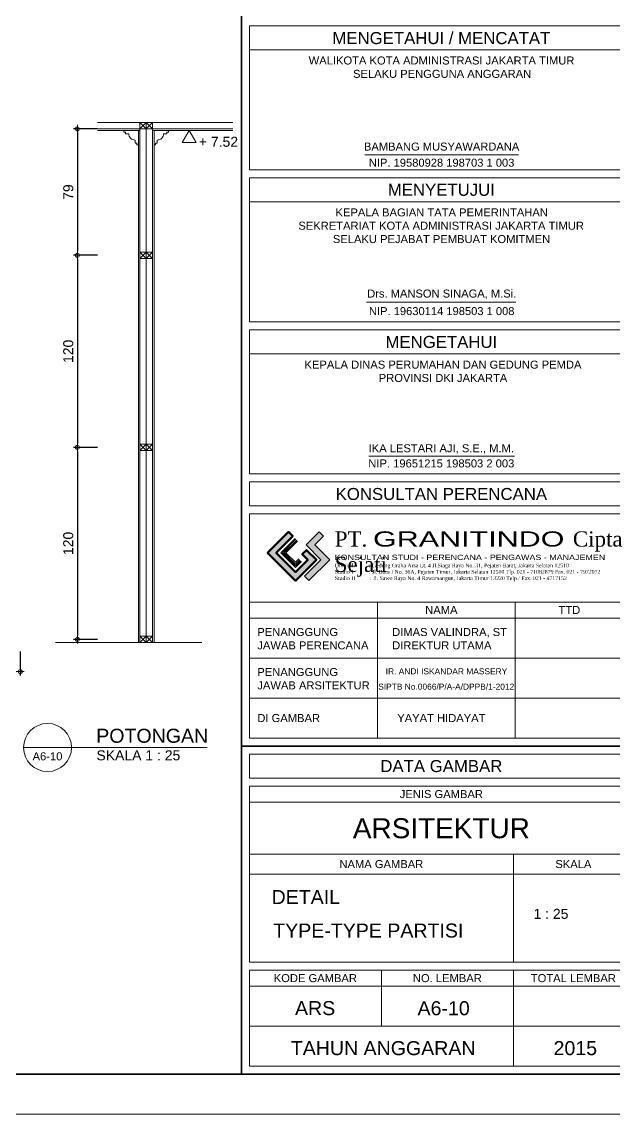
# Model space of a CAD drawing. Header units: millimetres. Extents: x -11 to 1625, y -267 to 180.
# Drawn here: x 978.73 to 993.53, y 63 to 90.3 of the extents above; entities that cross this region are included whole.
import ezdxf
from ezdxf.enums import TextEntityAlignment as Align

# ---------------------------------------------------------------- set-up
doc = ezdxf.new("R2010")
doc.units = ezdxf.units.MM
for name, color, linetype, lineweight in [('ars', 11, 'Continuous', 5), ('GRS KOP', 1, 'Continuous', 35), ('kop', 7, 'Continuous', 20), ('lan', 7, 'Continuous', 15), ('logo', 7, 'Continuous', 50), ('not', 7, 'Continuous', 20), ('PARTISI', 190, 'Continuous', 9), ('pla', 213, 'Continuous', 15), ('u', 6, 'Continuous', 20)]:
    doc.layers.add(name, color=color, linetype=linetype, lineweight=lineweight)
doc.styles.add('BARU', font='complex.shx')
doc.styles.add('S', font='SIMPLEX', dxfattribs={"width": 1.1})
doc.styles.get("Standard").update_dxf_attribs({"font": 'ARIALUNI.TTF'})
doc.dimstyles.new('SK-25', dxfattribs={"dimtxt": 0.25, "dimasz": 0.1, "dimexe": 0.1, "dimexo": 0, "dimgap": 0.1, "dimtad": 1, "dimdec": 0, "dimlfac": 25, "dimzin": 12, "dimdsep": 46, "dimtxsty": 'Standard', "dimblk": 'BULAT', "dimcen": 0.1, "dimclrd": 256, "dimadec": 0, "dimazin": 3, "dimtfac": 1, "dimtdec": 0, "dimtofl": 0, "dimtmove": 0, "dimatfit": 3, "dimldrblk": 'BULAT', "dimfxl": 0, "dimtolj": 1, "dimtzin": 0, "dimarcsym": 0})

# ---------------------------------------------------------------- blocks, each defined once
blk = doc.blocks.new('logo granitindo baru')
at = {"layer": 'logo'}
for points in [[(1.03, 1.463), (0.916, 1.574), (0.366, 1.024), (1.1, 0.289), (1.652, 0.843), (1.392, 1.098), (1.281, 0.987), (1.423, 0.84), (1.102, 0.519), (0.594, 1.025)], [(1.721, 1.576), (1.381, 1.236), (1.771, 0.842), (1.341, 0.407), (1.454, 0.294), (2.001, 0.844), (1.609, 1.237), (1.835, 1.464)]]:
    blk.add_hatch(color=8, dxfattribs=at).paths.add_polyline_path(points)
blk.add_lwpolyline([(1.03, 1.463), (0.916, 1.574), (0.366, 1.024), (1.1, 0.289), (1.652, 0.843), (1.392, 1.098), (1.281, 0.987), (1.423, 0.84), (1.102, 0.519), (0.594, 1.025), (1.03, 1.463), (0.916, 1.574)], dxfattribs=at)
at = {"layer": 'logo', "lineweight": 0}
blk.add_lwpolyline([(1.721, 1.576), (1.381, 1.236), (1.771, 0.842), (1.341, 0.407), (1.454, 0.294), (2.001, 0.844), (1.609, 1.237), (1.835, 1.464), (1.721, 1.576)], dxfattribs=at)
at = {"layer": 'logo', "lineweight": 13}
for points in [[(1.089, 1.403), (0.713, 1.026), (1.101, 0.638), (1.258, 0.794)], [(1.112, 1.38), (0.759, 1.026), (1.101, 0.683), (1.235, 0.817)], [(1.134, 1.357), (0.803, 1.026), (1.101, 0.728), (1.213, 0.839)], [(1.157, 1.334), (0.85, 1.026), (1.101, 0.775), (1.189, 0.863)]]:
    blk.add_lwpolyline(points, dxfattribs=at)
at = {"layer": 'logo', "insert": (2.134, 1.589), "char_height": 0.4, "width": 7.66452, "attachment_point": 1}
blk.add_mtext('{\\fTimes New Roman|b0|i0|c0|p18;PT. \\fCityBlueprint|b0|i0|c2|p2;\\W1.5;GRANITINDO \\fTimes New Roman|b0|i0|c0|p18;\\W1;Cipta Sejati}', dxfattribs=at)
at = {"layer": 'logo', "insert": (2.134, 0.975), "char_height": 0.1, "attachment_point": 1}
blk.add_mtext_dynamic_manual_height_columns('{\\f@Arial Unicode MS|b0|i0|c0|p34;\\H1.4x;\\W1.2;KONSULTAN STUDI - PERENCANA - PENGAWAS - MANAJEMEN\\fTimes New Roman|b0|i0|c0|p18;\\P\\pt0.9;\\H0.71429x;\\W1;Domisili ^I: Gedung Graha Arsa Lt. 4 Jl.Siaga Raya No. 31, Pejaten Barat, Jakarta Selatan 12510\\PStudio I ^I: Jl. Batu I No. 36A, Pejaten Timur, Jakarta Selatan 12510 Tlp. 021 - 71082879 Fax. 021 - 7972072\\PStudio II          : Jl. Sawo Raya No. 4 Rawamangun, Jakarta Timur 13220 Telp / Fax. 021 - 4717152}', width=9.56937, gutter_width=0, heights=[1.67], dxfattribs=at)
blk = doc.blocks.new('kop')
at = {"layer": 'GRS KOP'}
for p, q in [((73, 1), (73, 54)), ((73, 9.2), (83, 9.2))]:
    blk.add_line(p, q, dxfattribs=at)
blk.add_lwpolyline([(1, 54), (83, 54), (83, 1), (1, 1)], close=True, dxfattribs=at)
at = {"layer": 'kop'}
for p, q in [((73.2, 23.6), (73.2, 27.2)), ((82.8, 27.2), (73.2, 27.2)), ((82.8, 26.6), (73.2, 26.6)), ((76.089, 23.976), (79.928, 23.976)), ((82.8, 23.6), (73.2, 23.6)), ((73.2, 19.8), (73.2, 23.4)), ((82.8, 23.4), (73.2, 23.4)), ((82.8, 22.8), (73.2, 22.8)), ((76.127, 20.296), (79.863, 20.296)), ((82.8, 19.8), (73.2, 19.8)), ((73.2, 16), (73.2, 19.6)), ((82.8, 19.6), (73.2, 19.6)), ((82.8, 19), (73.2, 19)), ((82.8, 16), (73.2, 16)), ((73.2, 9.4), (73.2, 15)), ((82.8, 15), (73.2, 15)), ((82.8, 12.8), (73.2, 12.8)), ((76.4, 9.4), (76.4, 12.8)), ((79.842, 9.4), (79.842, 12.8)), ((82.8, 12.4), (73.2, 12.4)), ((73.2, 12.4), (73.2, 11.4)), ((82.8, 11.4), (73.2, 11.4)), ((82.8, 10.4), (73.2, 10.4)), ((82.8, 9.4), (73.2, 9.4)), ((73.2, 7.8), (82.8, 7.8)), ((73.2, 6.5), (82.8, 6.5)), ((79.8, 3.8), (79.8, 6.5)), ((73.2, 6), (82.8, 6)), ((76.5, 2.2), (76.5, 3.6)), ((79.8, 1.2), (79.8, 3.6)), ((73.2, 3.2), (82.8, 3.2)), ((73.2, 2.2), (82.8, 2.2))]:
    blk.add_line(p, q, dxfattribs=at)
at = {"layer": 'kop', "color": 7}
blk.add_line((0, 0), (84, 0), dxfattribs=at)
at = {"layer": 'kop'}
blk.add_lwpolyline([(76.189, 16.449), (79.826, 16.449)], dxfattribs=at)
for points in [[(73.2, 15.2), (82.8, 15.2), (82.8, 15.8), (73.2, 15.8)], [(73.2, 8.4), (82.8, 8.4), (82.8, 9), (73.2, 9)], [(73.2, 3.8), (82.8, 3.8), (82.8, 8.2), (73.2, 8.2)], [(73.2, 1.2), (82.8, 1.2), (82.8, 3.6), (73.2, 3.6)]]:
    blk.add_lwpolyline(points, close=True, dxfattribs=at)
at = {"xscale": 0.9500000000000455, "yscale": 0.9500000000000455, "zscale": 0.9500000000000455}
blk.add_blockref('logo granitindo baru', (73.307, 13.056), dxfattribs=at)
at = {"layer": 'kop'}
for s, height, p in [('MENGETAHUI / MENCATAT', 0.3, (78, 26.9)), ('BAMBANG MUSYAWARDANA', 0.19926, (78.007, 24.183)), ('NIP. 19580928 198703 1 003', 0.19926, (78.007, 23.78)), ('MENYETUJUI', 0.3, (78, 23.1)), ('Drs. MANSON SINAGA, M.Si.', 0.19926, (78.009, 20.496)), ('NIP. 19630114 198503 1 008', 0.19926, (78.009, 20.071)), ('MENGETAHUI', 0.3, (78, 19.3)), ('IKA LESTARI AJI, S.E., M.M.', 0.2, (77.999, 16.625)), ('NIP. 19651215 198503 2 003', 0.2, (77.999, 16.264)), ('KONSULTAN PERENCANA', 0.3, (78, 15.5)), ('NAMA', 0.2, (78, 12.6)), ('TTD', 0.2, (81.2, 12.6)), ('DATA GAMBAR', 0.3, (78, 8.7)), ('JENIS GAMBAR', 0.2, (78, 8)), ('ARSITEKTUR', 0.5, (78, 7.146)), ('NAMA GAMBAR', 0.2, (76.5, 6.25)), ('SKALA', 0.2, (81.3, 6.25)), ('KODE GAMBAR', 0.2, (74.85, 3.4)), ('NO. LEMBAR', 0.2, (78.15, 3.4)), ('TOTAL LEMBAR', 0.2, (81.3, 3.4)), ('ARS', 0.35, (74.844, 2.65)), ('TAHUN ANGGARAN', 0.35, (76.545, 1.65)), ('2015', 0.35, (81.349, 1.65))]:
    blk.add_text(s, height=height, dxfattribs=at).set_placement(p, align=Align.MIDDLE)
blk.add_text('SIPTB No.0066/P/A-A/DPPB/1-2012', height=0.15, dxfattribs=at).set_placement((78.122, 10.609), align=Align.CENTER)
at = {"layer": 'kop', "char_height": 0.2, "attachment_point": 1, "style": 'BARU'}
for s, width, insert in [('\\pi0.65609;{\\fArial|b0|i0|c0|p34;WALIKOTA KOTA ADMINISTRASI JAKARTA TIMUR\\P\\pi1.7645;SELAKU PENGGUNA ANGGARAN}', 7.94943, (74.027, 26.434)), ('\\pi1.5072;{\\fArial|b0|i0|c0|p34;KEPALA BAGIAN TATA PEMERINTAHAN\\P\\pi0.57794;SEKRETARIAT KOTA ADMINISTRASI JAKARTA TIMUR\\P\\pi1.4412;SELAKU PEJABAT PEMBUAT KOMITMEN}', 8.28085, (73.847, 22.638)), ('\\pi1.1521;{\\fArial|b0|i0|c0|p34;KEPALA DINAS PERUMAHAN DAN GEDUNG PEMDA\\P\\pi3.0079;PROVINSI DKI JAKARTA}', 9.20836, (73.427, 18.833))]:
    blk.add_mtext_dynamic_manual_height_columns(s, width=width, gutter_width=1.5, heights=[0], dxfattribs=dict(at, insert=insert))
at = {"layer": 'kop', "attachment_point": 1}
for s, insert, char_height, width in [('PENANGGUNG\\PJAWAB PERENCANA', (73.4, 12.15), 0.2, 8.33062), ('DIMAS VALINDRA, ST\\PDIREKTUR UTAMA', (76.77, 12.15), 0.2, 8.16499), ('PENANGGUNG\\PJAWAB ARSITEKTUR', (73.4, 11.15), 0.2, 8.79211), ('IR. ANDI ISKANDAR MASSERY', (76.609, 11.143), 0.15, 4.04264), ('DI GAMBAR', (73.4, 10), 0.2, 7.59768)]:
    blk.add_mtext(s, dxfattribs=dict(at, insert=insert, char_height=char_height, width=width))
at = {"layer": 'kop', "style": 'BARU', "flags": 4}
for p, height in [((73.8, 5.4), 0.35), ((80.303, 5.382), 0.25), ((73.8, 4.9), 0.35), ((80.303, 4.882), 0.25), ((73.8, 4.4), 0.35), ((80.303, 4.382), 0.25)]:
    blk.add_attdef('-', p, '', height=height, dxfattribs=at)
at = {"layer": 'kop', "flags": 4}
for tag, p in [('AR-00', (78.057, 2.648)), ('00', (81.238, 2.647))]:
    blk.add_attdef(tag, text='', height=0.35, dxfattribs=at).set_placement(p, align=Align.MIDDLE)
blk = doc.blocks.new('PEILA')
blk.add_lwpolyline([(-0.188, -0.325), (0.188, -0.325), (0, 0)], close=True)
at = {"style": 'S', "width": 1.1, "flags": 4}
blk.add_attdef('CAT', (0.265, -0.289), '', height=0.2, dxfattribs=at)
blk = doc.blocks.new('BULAT')
for p, q in [((-1, 0), (1, 0)), ((0, -1), (0, 1))]:
    blk.add_line(p, q)
blk.add_circle((0, 0), 0.5)
blk = doc.blocks.new('*D2471')
at = {"layer": 'Defpoints', "color": 0, "ltscale": 0.15}
for p in [(980.616, 87.625), (980.116, 84.465), (980.616, 84.465)]:
    blk.add_point(p, dxfattribs=at)
at = {"layer": 'u', "color": 0, "lineweight": -2, "ltscale": 0.15}
for p, q in [((980.616, 87.625), (980.016, 87.625)), ((980.616, 84.465), (980.016, 84.465))]:
    blk.add_line(p, q, dxfattribs=at)
at = {"layer": 'u', "lineweight": -2, "ltscale": 0.15}
blk.add_line((980.116, 87.525), (980.116, 84.565), dxfattribs=at)
at = {"layer": 'u', "lineweight": -2, "ltscale": 0.15, "xscale": 0.1, "yscale": 0.1, "zscale": 0.1}
for p, rotation in [((980.116, 87.625), 90), ((980.116, 84.465), 270)]:
    blk.add_blockref('BULAT', p, dxfattribs=dict(at, rotation=rotation))
at = {"layer": 'u', "color": 0, "ltscale": 0.15, "insert": (979.888, 86.045), "char_height": 0.25, "attachment_point": 5, "rotation": 90}
blk.add_mtext('\\A1;79', dxfattribs=at)
blk = doc.blocks.new('*D2472')
at = {"layer": 'Defpoints', "color": 0, "ltscale": 0.15}
for p in [(980.616, 79.665), (980.116, 74.865), (980.616, 74.865)]:
    blk.add_point(p, dxfattribs=at)
at = {"layer": 'u', "color": 0, "lineweight": -2, "ltscale": 0.15}
for p, q in [((980.616, 79.665), (980.016, 79.665)), ((980.616, 74.865), (980.016, 74.865))]:
    blk.add_line(p, q, dxfattribs=at)
at = {"layer": 'u', "lineweight": -2, "ltscale": 0.15}
blk.add_line((980.116, 79.565), (980.116, 74.965), dxfattribs=at)
at = {"layer": 'u', "lineweight": -2, "ltscale": 0.15, "xscale": 0.1, "yscale": 0.1, "zscale": 0.1}
for p, rotation in [((980.116, 79.665), 90), ((980.116, 74.865), 270)]:
    blk.add_blockref('BULAT', p, dxfattribs=dict(at, rotation=rotation))
at = {"layer": 'u', "color": 0, "ltscale": 0.15, "insert": (979.888, 77.265), "char_height": 0.25, "attachment_point": 5, "rotation": 90}
blk.add_mtext('\\A1;120', dxfattribs=at)
blk = doc.blocks.new('*D2473')
at = {"layer": 'Defpoints', "color": 0, "ltscale": 0.15}
for p in [(980.616, 84.465), (980.116, 79.665), (980.616, 79.665)]:
    blk.add_point(p, dxfattribs=at)
at = {"layer": 'u', "color": 0, "lineweight": -2, "ltscale": 0.15}
for p, q in [((980.616, 84.465), (980.016, 84.465)), ((980.616, 79.665), (980.016, 79.665))]:
    blk.add_line(p, q, dxfattribs=at)
at = {"layer": 'u', "lineweight": -2, "ltscale": 0.15}
blk.add_line((980.116, 84.365), (980.116, 79.765), dxfattribs=at)
at = {"layer": 'u', "lineweight": -2, "ltscale": 0.15, "xscale": 0.1, "yscale": 0.1, "zscale": 0.1}
for p, rotation in [((980.116, 84.465), 90), ((980.116, 79.665), 270)]:
    blk.add_blockref('BULAT', p, dxfattribs=dict(at, rotation=rotation))
at = {"layer": 'u', "color": 0, "ltscale": 0.15, "insert": (979.888, 82.065), "char_height": 0.25, "attachment_point": 5, "rotation": 90}
blk.add_mtext('\\A1;120', dxfattribs=at)
blk = doc.blocks.new('Ndtpd')
blk.add_line((0.747, 0), (-0.747, 0))
blk.add_circle((0, 0), 0.747)
at = {"flags": 4}
for tag, height, p in [('NO', 0.5, (0, 0.148)), ('NOLBR', 0.3, (0, -0.398))]:
    blk.add_attdef(tag, text='', height=height, dxfattribs=at).set_placement(p, align=Align.CENTER)
for tag, p, height in [('NDTPD', (1.516, 0.148), 0.5), ('SKALA', (1.523, -0.398), 0.3)]:
    blk.add_attdef(tag, p, '', height=height, dxfattribs=at)
blk = doc.blocks.new('*D2492')
at = {"layer": 'Defpoints', "color": 0, "ltscale": 0.15}
for p in [(977.085, 74.561), (978.685, 74.561), (978.685, 74.061)]:
    blk.add_point(p, dxfattribs=at)
at = {"layer": 'u', "color": 0, "lineweight": -2, "ltscale": 0.15}
for p, q in [((977.085, 74.561), (977.085, 73.961)), ((978.685, 74.561), (978.685, 73.961))]:
    blk.add_line(p, q, dxfattribs=at)
at = {"layer": 'u', "lineweight": -2, "ltscale": 0.15}
blk.add_line((977.185, 74.061), (978.585, 74.061), dxfattribs=at)
at = {"layer": 'u', "lineweight": -2, "ltscale": 0.15, "xscale": 0.1, "yscale": 0.1, "zscale": 0.1, "rotation": 180}
blk.add_blockref('BULAT', (977.085, 74.061), dxfattribs=at)
at = {"layer": 'u', "lineweight": -2, "ltscale": 0.15, "xscale": 0.1, "yscale": 0.1, "zscale": 0.1}
blk.add_blockref('BULAT', (978.685, 74.061), dxfattribs=at)
at = {"layer": 'u', "color": 0, "ltscale": 0.15, "insert": (977.925, 74.289), "char_height": 0.25, "attachment_point": 5}
blk.add_mtext('\\A1;40', dxfattribs=at)

msp = doc.modelspace()

# ---------------------------------------------------------------- linework, layer by layer
at = {"layer": 'ars'}
for p, q in [((981.676119, 87.6245581), (981.836119, 87.7845581)), ((981.676119, 87.7845581), (981.836119, 87.6245581)), ((981.836119, 87.7845581), (981.996119, 87.6245581)), ((981.836119, 87.6245581), (981.996119, 87.7845581)), ((981.676119, 87.5845581), (980.6157529, 87.5845581)), ((981.640119, 74.7845581), (981.640119, 87.5845581)), ((981.996119, 87.5845581), (984.0024964, 87.5845581)), ((982.032119, 74.7845581), (982.032119, 87.5845581)), ((981.676119, 84.3845581), (981.836119, 84.5445581)), ((981.676119, 84.5445581), (981.836119, 84.3845581)), ((981.836119, 84.5445581), (981.996119, 84.3845581)), ((981.836119, 84.3845581), (981.996119, 84.5445581)), ((981.676119, 79.5845581), (981.836119, 79.7445581)), ((981.676119, 79.7445581), (981.836119, 79.5845581)), ((981.836119, 79.7445581), (981.996119, 79.5845581)), ((981.836119, 79.5845581), (981.996119, 79.7445581)), ((981.676119, 74.7845581), (981.836119, 74.9445581)), ((981.676119, 74.9445581), (981.836119, 74.7845581)), ((981.836119, 74.9445581), (981.996119, 74.7845581)), ((981.836119, 74.7845581), (981.996119, 74.9445581))]:
    msp.add_line(p, q, dxfattribs=at)
at = {"layer": 'lan'}
msp.add_line((979.5657417, 74.7845581), (983.2236, 74.7845581), dxfattribs=at)
for points in [[(981.320119, 87.5045581), (981.320119, 87.5445581), (981.280119, 87.5445581), (981.280119, 87.5845581), (981.640119, 87.5845581), (981.640119, 87.2245581), (981.600119, 87.2245581), (981.600119, 87.2645581), (981.560119, 87.2645581), (981.560119, 87.3445581, -0.4142135624), (981.400119, 87.5045581)], [(982.352119, 87.5045581), (982.352119, 87.5445581), (982.392119, 87.5445581), (982.392119, 87.5845581), (982.032119, 87.5845581), (982.032119, 87.2245581), (982.072119, 87.2245581), (982.072119, 87.2645581), (982.112119, 87.2645581), (982.112119, 87.3445581, 0.4142135624), (982.272119, 87.5045581)]]:
    msp.add_lwpolyline(points, format="xyb", close=True, dxfattribs=at)
at = {"layer": 'not'}
msp.add_line((979.9685194, 72.1634285), (983.3565408, 72.1634285), dxfattribs=at)
at = {"layer": 'PARTISI'}
for p, q in [((981.676119, 74.7845581), (981.676119, 87.7845581)), ((981.676119, 87.7845581), (981.996119, 87.7845581)), ((981.836119, 74.7845581), (981.836119, 87.7845581)), ((981.996119, 74.7845581), (981.996119, 87.7845581)), ((981.676119, 84.5445581), (981.996119, 84.5445581)), ((981.676119, 84.3845581), (981.996119, 84.3845581)), ((981.676119, 79.7445581), (981.996119, 79.7445581)), ((981.676119, 79.5845581), (981.996119, 79.5845581)), ((981.676119, 74.9445581), (981.996119, 74.9445581))]:
    msp.add_line(p, q, dxfattribs=at)
at = {"layer": 'pla'}
for p, q in [((980.6157529, 87.7845581), (984.0024964, 87.7845581)), ((980.6157529, 87.6245581), (984.0024964, 87.6245581))]:
    msp.add_line(p, q, dxfattribs=at)

# ---------------------------------------------------------------- block references
at = {"layer": 'kop'}
ref = msp.add_blockref('kop', (911.2141622, 63.0000005), dxfattribs=at)
ref.add_attrib('-', 'DETAIL', (984.9696876, 68.2512562), dxfattribs={"height": 0.35, "flags": 4})
ref.add_attrib('-', 'TYPE-TYPE PARTISI', (985.011234, 67.4140154), dxfattribs={"height": 0.35, "flags": 4})
ref.add_attrib('-', '1 : 25', (991.5176459, 67.8815606), dxfattribs={"height": 0.25, "flags": 4})
ref.add_attrib('AR-00', 'A6-10', dxfattribs={"height": 0.34997405, "flags": 4}).set_placement((989.2711179, 65.6476992), align=Align.MIDDLE)
ref.add_attrib('-', 'YAYAT HIDAYAT', dxfattribs={"height": 0.2}).set_placement((989.2141622, 72.9000005), align=Align.MIDDLE)
at = {"layer": 'not'}
ref = msp.add_blockref('PEILA', (982.9087073, 87.5845581), dxfattribs=dict(at, xscale=0.9237604307034012, yscale=0.9237604307034012, zscale=0.9237604307034012))
ref.add_attrib('CAT', '+ 7.52', (983.1520527, 87.1780062), dxfattribs={"layer": '0', "height": 0.25, "flags": 4})
ref = msp.add_blockref('Ndtpd', (979.3685194, 72.1634285), dxfattribs=dict(at, xscale=0.803212851405533, yscale=0.803212851405533, zscale=0.803212851405533))
ref.add_attrib('NDTPD', 'POTONGAN', (980.5862041, 72.2819543), dxfattribs={"layer": '0', "height": 0.35, "flags": 4})
ref.add_attrib('NOLBR', 'A6-10', dxfattribs={"layer": '0', "height": 0.2, "flags": 4}).set_placement((979.3681922, 71.8434586), align=Align.CENTER)
ref.add_attrib('SKALA', 'SKALA 1 : 25', (980.5920041, 71.8434586), dxfattribs={"layer": '0', "height": 0.25, "flags": 4})

# ---------------------------------------------------------------- dimensions: what is measured, and where the dimension line sits
at = {"layer": 'u', "ltscale": 0.15}
for base, p1, p2, picture, middle in [((980.1157529, 84.4645581), (980.6157529, 87.6245581), (980.6157529, 84.4645581), '*D2471', (980.1157529, 86.0445581)), ((980.1157529, 79.6645581), (980.6157529, 84.4645581), (980.6157529, 79.6645581), '*D2473', (980.1157529, 82.0645581)), ((980.1157529, 74.8645581), (980.6157529, 79.6645581), (980.6157529, 74.8645581), '*D2472', (980.1157529, 77.2645581))]:
    dim = msp.add_linear_dim(base=base, p1=p1, p2=p2, angle=270, dimstyle='SK-25', dxfattribs=at)
    dim.commit()
    dim.dimension.update_dxf_attribs({"geometry": picture, "text_midpoint": middle, "dimtype": 160})
dim = msp.add_linear_dim(base=(978.6846545, 74.0614554), p1=(977.0846545, 74.5614554), p2=(978.6846545, 74.5614554), dimstyle='SK-25', dxfattribs=at)
dim.commit()
dim.dimension.update_dxf_attribs({"geometry": '*D2492', "text_midpoint": (977.9246545, 74.0614554), "dimtype": 160})

doc.saveas('drawing.dxf')
